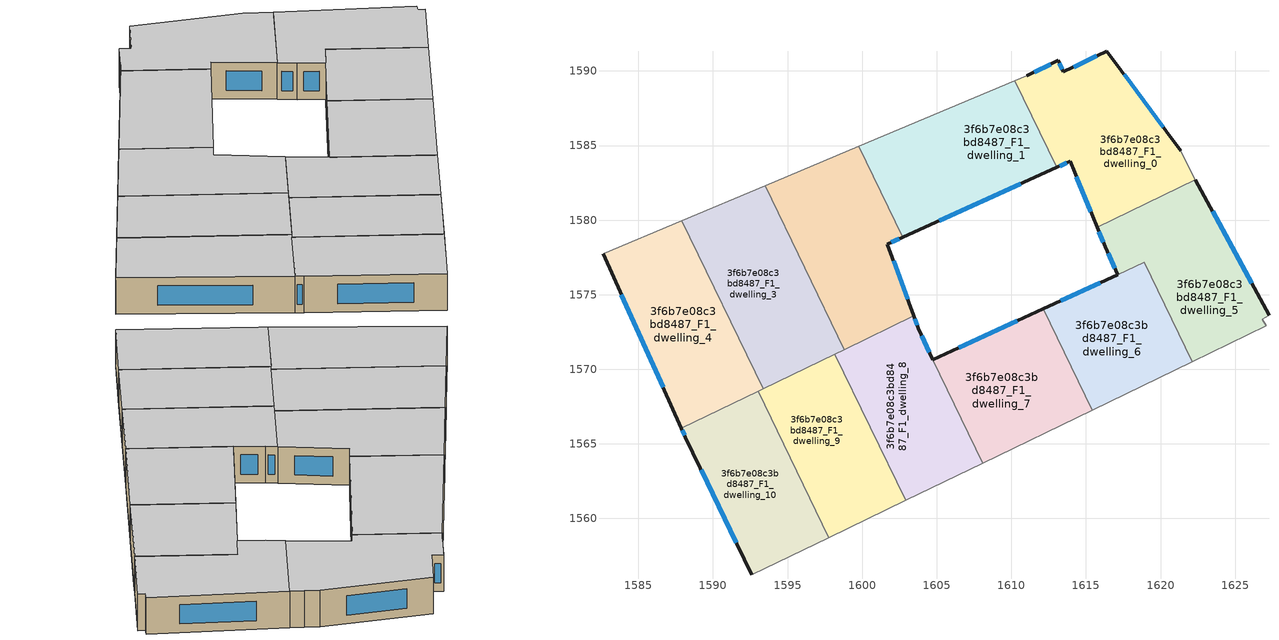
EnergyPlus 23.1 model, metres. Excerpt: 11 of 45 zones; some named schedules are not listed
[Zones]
3f6b7e08c3bd8487_F1_dwelling_0
 floor to 3f6b7e08c3bd8487_F0_dwelling_10 (EU_floor_Construction): 1616.41,1591.33 1621.34,1584.65 1621.85,1583.6 1622.34,1582.71 1616.91,1580.09 1612.56,1590.42 1613.15,1590.7 1613.49,1589.94 z3
 floor to 3f6b7e08c3bd8487_F0_dwelling_8 (EU_floor_Construction): 1612.56,1590.42 1616.91,1580.09 1615.75,1579.52 1613.94,1583.93 1613.05,1583.53 1610.23,1589.34 1611.05,1589.68 z3
 wall outside (EU_wall_Construction): 1613.05,1583.53 1613.94,1583.93 1615.74,1579.52 / 1621.34,1584.65 1616.41,1591.33 1613.49,1589.94 1613.15,1590.7 1611.05,1589.68 z3:6
 wall adiabatic (EU_wall_Construction): 1622.34,1582.71 1621.85,1583.6 1621.34,1584.65 / 1611.05,1589.68 1610.23,1589.34 z3:6
 wall to 3f6b7e08c3bd8487_F1_dwelling_5 (EU_wall_Construction): 1615.74,1579.52 1622.34,1582.71 z3:6
 wall to 3f6b7e08c3bd8487_F1_dwelling_1 (EU_wall_Construction): 1610.23,1589.34 1613.05,1583.53 z3:6
 window (EU_Window_Construction): 1614.37,1582.9 1615.32,1580.56 / 1613.26,1583.62 1613.73,1583.84 / 1612.65,1590.46 1611.54,1589.92 / 1613.41,1590.12 1613.23,1590.52 / 1615.72,1591 1614.17,1590.26 / 1620.19,1586.22 1617.57,1589.76 z3.7:5.3
 ceiling to 3f6b7e08c3bd8487_F2_dwelling_0 (EU_floor_Construction): 1622.34,1582.71 1621.85,1583.6 1621.34,1584.65 1616.41,1591.33 1613.49,1589.94 1613.15,1590.7 1611.05,1589.68 1610.23,1589.34 1613.05,1583.53 1613.94,1583.93 1615.74,1579.52 z6
3f6b7e08c3bd8487_F1_dwelling_1
 floor to 3f6b7e08c3bd8487_F0_dwelling_8 (EU_floor_Construction): 1610.23,1589.34 1613.05,1583.53 1607.64,1581.08 1605.07,1587.17 z3
 floor to 3f6b7e08c3bd8487_F0_dwelling_6 (EU_floor_Construction): 1605.07,1587.17 1607.64,1581.08 1602.73,1578.87 1599.78,1584.95 z3
 wall outside (EU_wall_Construction): 1602.73,1578.87 1613.05,1583.53 z3:6
 wall to 3f6b7e08c3bd8487_F1_dwelling_2 (EU_wall_Construction): 1599.78,1584.95 1602.73,1578.87 z3:6
 wall adiabatic (EU_wall_Construction): 1610.23,1589.34 1599.78,1584.95 z3:6
 window (EU_Window_Construction): 1605.15,1579.96 1610.63,1582.43 z3.7:5.3
 ceiling to 3f6b7e08c3bd8487_F2_dwelling_1 (EU_floor_Construction): 1613.05,1583.53 1610.23,1589.34 1599.78,1584.95 1602.73,1578.87 z6
3f6b7e08c3bd8487_F1_dwelling_10
 floor to 3f6b7e08c3bd8487_F0_dwelling_1 (EU_floor_Construction): 1592.69,1568.36 1596.92,1558.31 1592.61,1556.22 1588.16,1565.45 1587.89,1566.04 z3
 floor to 3f6b7e08c3bd8487_F0_dwelling_3 (EU_floor_Construction): 1593.02,1568.52 1597.77,1558.71 1596.92,1558.31 1592.69,1568.36 z3
 wall outside (EU_wall_Construction): 1587.89,1566.04 1588.16,1565.45 1592.61,1556.22 z3:6
 wall to 3f6b7e08c3bd8487_F1_dwelling_9 (EU_wall_Construction): 1597.77,1558.71 1593.02,1568.52 z3:6
 wall adiabatic (EU_wall_Construction): 1592.61,1556.22 1597.77,1558.71 z3:6
 wall to 3f6b7e08c3bd8487_F1_dwelling_4 (EU_wall_Construction): 1593.02,1568.52 1587.89,1566.04 z3:6
 window (EU_Window_Construction): 1589.2,1563.28 1591.56,1558.38 / 1587.95,1565.9 1588.09,1565.58 z3.7:5.3
 ceiling to 3f6b7e08c3bd8487_F2_dwelling_10 (EU_floor_Construction): 1597.77,1558.71 1593.02,1568.52 1587.89,1566.04 1588.16,1565.45 1592.61,1556.22 z6
3f6b7e08c3bd8487_F1_dwelling_2
 floor to 3f6b7e08c3bd8487_F0_dwelling_4 (EU_floor_Construction): 1597.74,1584.1 1602.21,1573.49 1598.52,1571.93 1593.49,1582.31 z3
 floor to 3f6b7e08c3bd8487_F0_dwelling_6 (EU_floor_Construction): 1599.78,1584.95 1602.73,1578.87 1601.7,1578.4 1603.47,1573.58 1602.39,1573.06 1597.74,1584.1 z3
 floor to 3f6b7e08c3bd8487_F0_dwelling_5 (EU_floor_Construction): 1602.21,1573.48 1602.39,1573.06 1598.81,1571.33 1598.52,1571.93 z3
 wall outside (EU_wall_Construction): 1603.47,1573.58 1601.7,1578.4 1602.73,1578.87 z3:6
 wall to 3f6b7e08c3bd8487_F1_dwelling_3 (EU_wall_Construction): 1593.49,1582.31 1598.81,1571.33 z3:6
 wall adiabatic (EU_wall_Construction): 1599.78,1584.95 1593.49,1582.31 z3:6
 wall to 3f6b7e08c3bd8487_F1_dwelling_8 (EU_wall_Construction): 1598.81,1571.33 1603.47,1573.58 z3:6
 window (EU_Window_Construction): 1601.94,1578.51 1602.49,1578.76 / 1603.05,1574.71 1602.11,1577.27 z3.7:5.3
 ceiling to 3f6b7e08c3bd8487_F2_dwelling_2 (EU_floor_Construction): 1603.47,1573.58 1601.7,1578.4 1602.73,1578.87 1599.78,1584.95 1593.49,1582.31 1598.81,1571.33 z6
3f6b7e08c3bd8487_F1_dwelling_3
 floor to 3f6b7e08c3bd8487_F0_dwelling_2 (EU_floor_Construction): 1592.75,1582 1597.27,1571.25 1592.99,1569.45 1587.91,1579.96 z3
 floor to 3f6b7e08c3bd8487_F0_dwelling_4 (EU_floor_Construction): 1593.49,1582.31 1598.52,1571.93 1597.22,1571.38 1592.75,1582 z3
 floor to 3f6b7e08c3bd8487_F0_dwelling_3 (EU_floor_Construction): 1597.27,1571.25 1597.51,1570.69 1593.37,1568.69 1592.99,1569.45 z3
 floor to 3f6b7e08c3bd8487_F0_dwelling_5 (EU_floor_Construction): 1598.52,1571.93 1598.81,1571.33 1597.51,1570.69 1597.22,1571.38 z3
 wall to 3f6b7e08c3bd8487_F1_dwelling_4 (EU_wall_Construction): 1587.91,1579.96 1593.37,1568.69 z3:6
 wall adiabatic (EU_wall_Construction): 1593.49,1582.31 1587.91,1579.96 z3:6
 wall to 3f6b7e08c3bd8487_F1_dwelling_9 (EU_wall_Construction): 1593.37,1568.69 1598.17,1571.01 z3:6
 wall to 3f6b7e08c3bd8487_F1_dwelling_8 (EU_wall_Construction): 1598.17,1571.01 1598.81,1571.33 z3:6
 ceiling to 3f6b7e08c3bd8487_F2_dwelling_3 (EU_floor_Construction): 1598.81,1571.33 1593.49,1582.31 1587.91,1579.96 1593.37,1568.69 z6
3f6b7e08c3bd8487_F1_dwelling_4
 floor adiabatic (EU_floor_Construction): 1587.91,1579.96 1593.37,1568.69 1587.89,1566.04 1582.63,1577.75 z3
 wall outside (EU_wall_Construction): 1582.63,1577.75 1587.89,1566.04 z3:6
 wall adiabatic (EU_wall_Construction): 1587.91,1579.96 1582.63,1577.75 z3:6
 wall to 3f6b7e08c3bd8487_F1_dwelling_9 (EU_wall_Construction): 1593.02,1568.52 1593.37,1568.69 z3:6
 window (EU_Window_Construction): 1583.86,1575 1586.65,1568.79 z3.7:5.3
 ceiling to 3f6b7e08c3bd8487_F2_dwelling_4 (EU_floor_Construction): 1593.37,1568.69 1587.91,1579.96 1582.63,1577.75 1587.89,1566.04 z6
3f6b7e08c3bd8487_F1_dwelling_5
 floor to 3f6b7e08c3bd8487_F0_dwelling_11 (EU_floor_Construction): 1623.12,1581.28 1627.27,1573.64 1626.81,1573.37 1627.08,1572.91 1622.14,1570.51 1618.92,1577.16 1618.26,1576.86 1617.41,1578.88 z3
 floor to 3f6b7e08c3bd8487_F0_dwelling_10 (EU_floor_Construction): 1622.34,1582.71 1623.12,1581.28 1617.41,1578.88 1616.91,1580.09 z3
 floor to 3f6b7e08c3bd8487_F0_dwelling_8 (EU_floor_Construction): 1616.91,1580.09 1617.89,1577.74 1616.72,1577.25 1616.29,1578.2 1615.75,1579.52 z3
 floor to 3f6b7e08c3bd8487_F0_dwelling_9 (EU_floor_Construction): 1617.89,1577.74 1618.26,1576.86 1617.14,1576.34 1616.72,1577.25 z3
 wall outside (EU_wall_Construction): 1615.74,1579.52 1616.29,1578.2 1617.14,1576.34 / 1627.27,1573.64 1622.34,1582.71 z3:6
 wall to 3f6b7e08c3bd8487_F1_dwelling_6 (EU_wall_Construction): 1617.14,1576.34 1618.92,1577.16 1622.14,1570.51 z3:6
 wall adiabatic (EU_wall_Construction): 1622.14,1570.51 1627.08,1572.91 1626.81,1573.37 1627.27,1573.64 z3:6
 window (EU_Window_Construction): 1616.49,1577.77 1616.94,1576.78 / 1615.87,1579.21 1616.16,1578.51 / 1626.11,1575.77 1623.5,1580.58 z3.7:5.3
 ceiling to 3f6b7e08c3bd8487_F2_dwelling_5 (EU_floor_Construction): 1627.08,1572.91 1626.81,1573.37 1627.27,1573.64 1622.34,1582.71 1615.74,1579.52 1616.29,1578.2 1617.14,1576.34 1618.92,1577.16 1622.14,1570.51 z6
3f6b7e08c3bd8487_F1_dwelling_6
 floor to 3f6b7e08c3bd8487_F0_dwelling_9 (EU_floor_Construction): 1618.26,1576.86 1621.14,1570.03 1615.42,1567.26 1612.14,1574.04 z3
 floor to 3f6b7e08c3bd8487_F0_dwelling_11 (EU_floor_Construction): 1618.92,1577.16 1622.14,1570.51 1621.14,1570.03 1618.26,1576.86 z3
 wall outside (EU_wall_Construction): 1617.13,1576.34 1612.14,1574.04 z3:6
 wall to 3f6b7e08c3bd8487_F1_dwelling_7 (EU_wall_Construction): 1612.14,1574.04 1615.42,1567.26 z3:6
 wall adiabatic (EU_wall_Construction): 1615.42,1567.26 1622.14,1570.51 z3:6
 window (EU_Window_Construction): 1615.96,1575.8 1613.31,1574.58 z3.7:5.3
 ceiling to 3f6b7e08c3bd8487_F2_dwelling_6 (EU_floor_Construction): 1622.14,1570.51 1618.92,1577.16 1612.14,1574.04 1615.42,1567.26 z6
3f6b7e08c3bd8487_F1_dwelling_7
 floor to 3f6b7e08c3bd8487_F0_dwelling_7 (EU_floor_Construction): 1610.85,1573.45 1613.79,1566.47 1608.07,1563.7 1604.72,1570.63 1604.73,1570.64 z3
 floor to 3f6b7e08c3bd8487_F0_dwelling_9 (EU_floor_Construction): 1612.14,1574.04 1615.42,1567.26 1613.79,1566.47 1610.85,1573.45 z3
 wall outside (EU_wall_Construction): 1612.14,1574.04 1604.74,1570.64 z3:6
 wall adiabatic (EU_wall_Construction): 1608.07,1563.7 1615.42,1567.26 z3:6
 wall to 3f6b7e08c3bd8487_F1_dwelling_8 (EU_wall_Construction): 1604.73,1570.64 1604.72,1570.63 1608.07,1563.7 z3:6
 window (EU_Window_Construction): 1610.4,1573.24 1606.48,1571.44 z3.7:5.3
 ceiling to 3f6b7e08c3bd8487_F2_dwelling_7 (EU_floor_Construction): 1615.42,1567.26 1612.14,1574.04 1604.74,1570.64 1604.72,1570.63 1608.07,1563.7 z6
3f6b7e08c3bd8487_F1_dwelling_8
 floor to 3f6b7e08c3bd8487_F0_dwelling_5 (EU_floor_Construction): 1602.39,1573.06 1606.62,1563 1602.92,1561.21 1598.17,1571.01 z3
 floor to 3f6b7e08c3bd8487_F0_dwelling_7 (EU_floor_Construction): 1604.73,1570.64 1604.72,1570.63 1608.07,1563.7 1606.62,1563 1603.12,1571.33 1604.21,1571.79 z3
 floor to 3f6b7e08c3bd8487_F0_dwelling_6 (EU_floor_Construction): 1603.47,1573.58 1603.78,1572.74 1604.21,1571.79 1603.12,1571.33 1602.39,1573.06 z3
 wall outside (EU_wall_Construction): 1604.73,1570.64 1603.78,1572.74 1603.47,1573.58 z3:6
 wall adiabatic (EU_wall_Construction): 1602.92,1561.21 1608.07,1563.7 z3:6
 wall to 3f6b7e08c3bd8487_F1_dwelling_9 (EU_wall_Construction): 1598.17,1571.01 1602.92,1561.21 z3:6
 window (EU_Window_Construction): 1603.7,1572.94 1603.54,1573.38 / 1604.51,1571.13 1604,1572.25 z3.7:5.3
 ceiling to 3f6b7e08c3bd8487_F2_dwelling_8 (EU_floor_Construction): 1608.07,1563.7 1604.72,1570.63 1604.73,1570.64 1603.78,1572.74 1603.47,1573.58 1598.17,1571.01 1602.92,1561.21 z6
3f6b7e08c3bd8487_F1_dwelling_9
 floor to 3f6b7e08c3bd8487_F0_dwelling_3 (EU_floor_Construction): 1597.51,1570.69 1601.74,1560.64 1597.77,1558.71 1593.02,1568.52 z3
 floor to 3f6b7e08c3bd8487_F0_dwelling_5 (EU_floor_Construction): 1598.17,1571.01 1602.92,1561.21 1601.74,1560.64 1597.51,1570.69 z3
 wall adiabatic (EU_wall_Construction): 1597.77,1558.71 1602.92,1561.21 z3:6
 ceiling to 3f6b7e08c3bd8487_F2_dwelling_9 (EU_floor_Construction): 1602.92,1561.21 1598.17,1571.01 1593.02,1568.52 1597.77,1558.71 z6
[Building]
EU S2 Campaign: North Axis=0; Terrain=City; Solar Distribution=FullExterior
[Site:Location]
Budapest.Ferenc.Liszt.Intl.AP: Latitude=47.437; Longitude=19.256; Time Zone=1; Elevation=185
[SizingPeriod:WeatherFileDays]
AnnualSizingPeriod: Begin Month=1; Begin Day of Month=1; End Month=12; End Day of Month=31; Day of Week for Start Day=Monday; Use Weather File Daylight Saving Period=No; Use Weather File Rain and Snow Indicators=No
[MATERIAL]
EU_InternalMass_Material: Roughness=MediumRough; Thickness=0.1; Conductivity=1; Density=1800; Specific Heat=900; Thermal Absorptance=0.9; Solar Absorptance=0.7; Visible Absorptance=0.7
[MATERIAL:NOMASS] Roughness=MediumRough; Thermal Absorptance=0.9; Solar Absorptance=0.7; Visible Absorptance=0.7
Name | Thermal Resistance
EU_wall_NoMass | 0.832559
EU_floor_NoMass | 0.872794
[WINDOWMATERIAL:SIMPLEGLAZINGSYSTEM]
EU_Window_SimpleGlazing: UFactor=2.79869; Solar Heat Gain Coefficient=0.75; Visible Transmittance=0.75
[CONSTRUCTION]
EU_wall_Construction: EU_wall_NoMass
EU_floor_Construction: EU_floor_NoMass
EU_Window_Construction: EU_Window_SimpleGlazing
EU_InternalMass_Construction: EU_InternalMass_Material
[ZONE] Type=1; Multiplier=1; Ceiling Height=autocalculate; Floor Area=autocalculate; Part of Total Floor Area=Yes
Name | Volume
3f6b7e08c3bd8487_F1_dwelling_0; 3f6b7e08c3bd8487_F1_dwelling_3 | 224.534
3f6b7e08c3bd8487_F1_dwelling_1 | 224.544
3f6b7e08c3bd8487_F1_dwelling_10 | 187.121
3f6b7e08c3bd8487_F1_dwelling_2 | 224.526
3f6b7e08c3bd8487_F1_dwelling_4 | 224.548
3f6b7e08c3bd8487_F1_dwelling_5 | 207.118
3f6b7e08c3bd8487_F1_dwelling_6 | 167.102
3f6b7e08c3bd8487_F1_dwelling_7 | 186.507
3f6b7e08c3bd8487_F1_dwelling_8 | 187.746
3f6b7e08c3bd8487_F1_dwelling_9 | 187.097
[INTERNALMASS] Construction=EU_InternalMass_Construction
Name | Zone or ZoneList | Surface Area
3f6b7e08c3bd8487_F1_dwelling_0_EU_InternalMass | 3f6b7e08c3bd8487_F1_dwelling_0 | 74.8449
3f6b7e08c3bd8487_F1_dwelling_1_EU_InternalMass | 3f6b7e08c3bd8487_F1_dwelling_1 | 74.848
3f6b7e08c3bd8487_F1_dwelling_2_EU_InternalMass | 3f6b7e08c3bd8487_F1_dwelling_2 | 74.8422
3f6b7e08c3bd8487_F1_dwelling_3_EU_InternalMass | 3f6b7e08c3bd8487_F1_dwelling_3 | 74.8446
3f6b7e08c3bd8487_F1_dwelling_4_EU_InternalMass | 3f6b7e08c3bd8487_F1_dwelling_4 | 74.8495
3f6b7e08c3bd8487_F1_dwelling_5_EU_InternalMass | 3f6b7e08c3bd8487_F1_dwelling_5 | 69.0396
3f6b7e08c3bd8487_F1_dwelling_6_EU_InternalMass | 3f6b7e08c3bd8487_F1_dwelling_6 | 55.7023
3f6b7e08c3bd8487_F1_dwelling_7_EU_InternalMass | 3f6b7e08c3bd8487_F1_dwelling_7 | 62.173
3f6b7e08c3bd8487_F1_dwelling_8_EU_InternalMass | 3f6b7e08c3bd8487_F1_dwelling_8 | 62.5825
3f6b7e08c3bd8487_F1_dwelling_9_EU_InternalMass | 3f6b7e08c3bd8487_F1_dwelling_9 | 62.3657
3f6b7e08c3bd8487_F1_dwelling_10_EU_InternalMass | 3f6b7e08c3bd8487_F1_dwelling_10 | 62.3736
[OTHEREQUIPMENT] Fuel Type=Electricity; Design Level Calculation Method=Watts/Area; Power per Zone Floor Area=1; Fraction Latent=0; Fraction Radiant=0; Fraction Lost=0; Carbon Dioxide Generation Rate=0; EndUse Subcategory=EU_Step8_InternalGains
Name | Zone or ZoneList or Space or SpaceList | Schedule
EU_Step8_InternalGain_3f6b7e08c3bd8487_F1_dwelling_0_f000 | 3f6b7e08c3bd8487_F1_dwelling_0 | EU_Step8_GainSchedule_3f6b7e08c3bd8487_F1_dwelling_0_f000
EU_Step8_InternalGain_3f6b7e08c3bd8487_F1_dwelling_1_f000 | 3f6b7e08c3bd8487_F1_dwelling_1 | EU_Step8_GainSchedule_3f6b7e08c3bd8487_F1_dwelling_1_f000
EU_Step8_InternalGain_3f6b7e08c3bd8487_F1_dwelling_2_f000 | 3f6b7e08c3bd8487_F1_dwelling_2 | EU_Step8_GainSchedule_3f6b7e08c3bd8487_F1_dwelling_2_f000
EU_Step8_InternalGain_3f6b7e08c3bd8487_F1_dwelling_3_f000 | 3f6b7e08c3bd8487_F1_dwelling_3 | EU_Step8_GainSchedule_3f6b7e08c3bd8487_F1_dwelling_3_f000
EU_Step8_InternalGain_3f6b7e08c3bd8487_F1_dwelling_4_f000 | 3f6b7e08c3bd8487_F1_dwelling_4 | EU_Step8_GainSchedule_3f6b7e08c3bd8487_F1_dwelling_4_f000
EU_Step8_InternalGain_3f6b7e08c3bd8487_F1_dwelling_5_f000 | 3f6b7e08c3bd8487_F1_dwelling_5 | EU_Step8_GainSchedule_3f6b7e08c3bd8487_F1_dwelling_5_f000
EU_Step8_InternalGain_3f6b7e08c3bd8487_F1_dwelling_6_f000 | 3f6b7e08c3bd8487_F1_dwelling_6 | EU_Step8_GainSchedule_3f6b7e08c3bd8487_F1_dwelling_6_f000
EU_Step8_InternalGain_3f6b7e08c3bd8487_F1_dwelling_7_f000 | 3f6b7e08c3bd8487_F1_dwelling_7 | EU_Step8_GainSchedule_3f6b7e08c3bd8487_F1_dwelling_7_f000
EU_Step8_InternalGain_3f6b7e08c3bd8487_F1_dwelling_8_f000 | 3f6b7e08c3bd8487_F1_dwelling_8 | EU_Step8_GainSchedule_3f6b7e08c3bd8487_F1_dwelling_8_f000
EU_Step8_InternalGain_3f6b7e08c3bd8487_F1_dwelling_9_f000 | 3f6b7e08c3bd8487_F1_dwelling_9 | EU_Step8_GainSchedule_3f6b7e08c3bd8487_F1_dwelling_9_f000
EU_Step8_InternalGain_3f6b7e08c3bd8487_F1_dwelling_10_f000 | 3f6b7e08c3bd8487_F1_dwelling_10 | EU_Step8_GainSchedule_3f6b7e08c3bd8487_F1_dwelling_10_f000
[ZONEVENTILATION:DESIGNFLOWRATE] Schedule=EU_AlwaysOn; Design Flow Rate Calculation Method=AirChanges/Hour; Air Changes per Hour=0.475469; Ventilation Type=Natural; Fan Pressure Rise=0; Fan Total Efficiency=1; Constant Term Coefficient=1; Temperature Term Coefficient=0; Velocity Term Coefficient=0; Velocity Squared Term Coefficient=0; Minimum Indoor Temperature=-100; Maximum Indoor Temperature=100; Delta Temperature=-100; Minimum Outdoor Temperature=-100; Maximum Outdoor Temperature=100; Maximum Wind Speed=40
Name | Zone or ZoneList or Space or SpaceList
EU_ConstantAir_3f6b7e08c3bd8487_F1_dwelling_0 | 3f6b7e08c3bd8487_F1_dwelling_0
EU_ConstantAir_3f6b7e08c3bd8487_F1_dwelling_1 | 3f6b7e08c3bd8487_F1_dwelling_1
EU_ConstantAir_3f6b7e08c3bd8487_F1_dwelling_2 | 3f6b7e08c3bd8487_F1_dwelling_2
EU_ConstantAir_3f6b7e08c3bd8487_F1_dwelling_3 | 3f6b7e08c3bd8487_F1_dwelling_3
EU_ConstantAir_3f6b7e08c3bd8487_F1_dwelling_4 | 3f6b7e08c3bd8487_F1_dwelling_4
EU_ConstantAir_3f6b7e08c3bd8487_F1_dwelling_5 | 3f6b7e08c3bd8487_F1_dwelling_5
EU_ConstantAir_3f6b7e08c3bd8487_F1_dwelling_6 | 3f6b7e08c3bd8487_F1_dwelling_6
EU_ConstantAir_3f6b7e08c3bd8487_F1_dwelling_7 | 3f6b7e08c3bd8487_F1_dwelling_7
EU_ConstantAir_3f6b7e08c3bd8487_F1_dwelling_8 | 3f6b7e08c3bd8487_F1_dwelling_8
EU_ConstantAir_3f6b7e08c3bd8487_F1_dwelling_9 | 3f6b7e08c3bd8487_F1_dwelling_9
EU_ConstantAir_3f6b7e08c3bd8487_F1_dwelling_10 | 3f6b7e08c3bd8487_F1_dwelling_10
[HVACTEMPLATE:ZONE:IDEALLOADSAIRSYSTEM] System Availability Schedule=EU_AlwaysOn; Maximum Heating Supply Air Temperature=50; Minimum Cooling Supply Air Temperature=13; Maximum Heating Supply Air Humidity Ratio=0.0156; Minimum Cooling Supply Air Humidity Ratio=0.0077; Heating Limit=NoLimit; Cooling Limit=NoLimit; Heating Availability Schedule=EU_AlwaysOn; Cooling Availability Schedule=EU_CoolingOff; Dehumidification Control Type=ConstantSensibleHeatRatio; Cooling Sensible Heat Ratio=0.7; Dehumidification Setpoint=60; Humidification Control Type=None; Humidification Setpoint=30; Outdoor Air Method=None; Outdoor Air Flow Rate per Person=0.00944; Outdoor Air Flow Rate per Zone Floor Area=0; Outdoor Air Flow Rate per Zone=0; Demand Controlled Ventilation Type=None; Outdoor Air Economizer Type=NoEconomizer; Heat Recovery Type=None; Sensible Heat Recovery Effectiveness=0.7; Latent Heat Recovery Effectiveness=0.65
Name | Template Thermostat
3f6b7e08c3bd8487_F1_dwelling_0 | EU_HeatOnly_3f6b7e08c3bd8487_F1_dwelling_0
3f6b7e08c3bd8487_F1_dwelling_1 | EU_HeatOnly_3f6b7e08c3bd8487_F1_dwelling_1
3f6b7e08c3bd8487_F1_dwelling_2 | EU_HeatOnly_3f6b7e08c3bd8487_F1_dwelling_2
3f6b7e08c3bd8487_F1_dwelling_3 | EU_HeatOnly_3f6b7e08c3bd8487_F1_dwelling_3
3f6b7e08c3bd8487_F1_dwelling_4 | EU_HeatOnly_3f6b7e08c3bd8487_F1_dwelling_4
3f6b7e08c3bd8487_F1_dwelling_5 | EU_HeatOnly_3f6b7e08c3bd8487_F1_dwelling_5
3f6b7e08c3bd8487_F1_dwelling_6 | EU_HeatOnly_3f6b7e08c3bd8487_F1_dwelling_6
3f6b7e08c3bd8487_F1_dwelling_7 | EU_HeatOnly_3f6b7e08c3bd8487_F1_dwelling_7
3f6b7e08c3bd8487_F1_dwelling_8 | EU_HeatOnly_3f6b7e08c3bd8487_F1_dwelling_8
3f6b7e08c3bd8487_F1_dwelling_9 | EU_HeatOnly_3f6b7e08c3bd8487_F1_dwelling_9
3f6b7e08c3bd8487_F1_dwelling_10 | EU_HeatOnly_3f6b7e08c3bd8487_F1_dwelling_10
